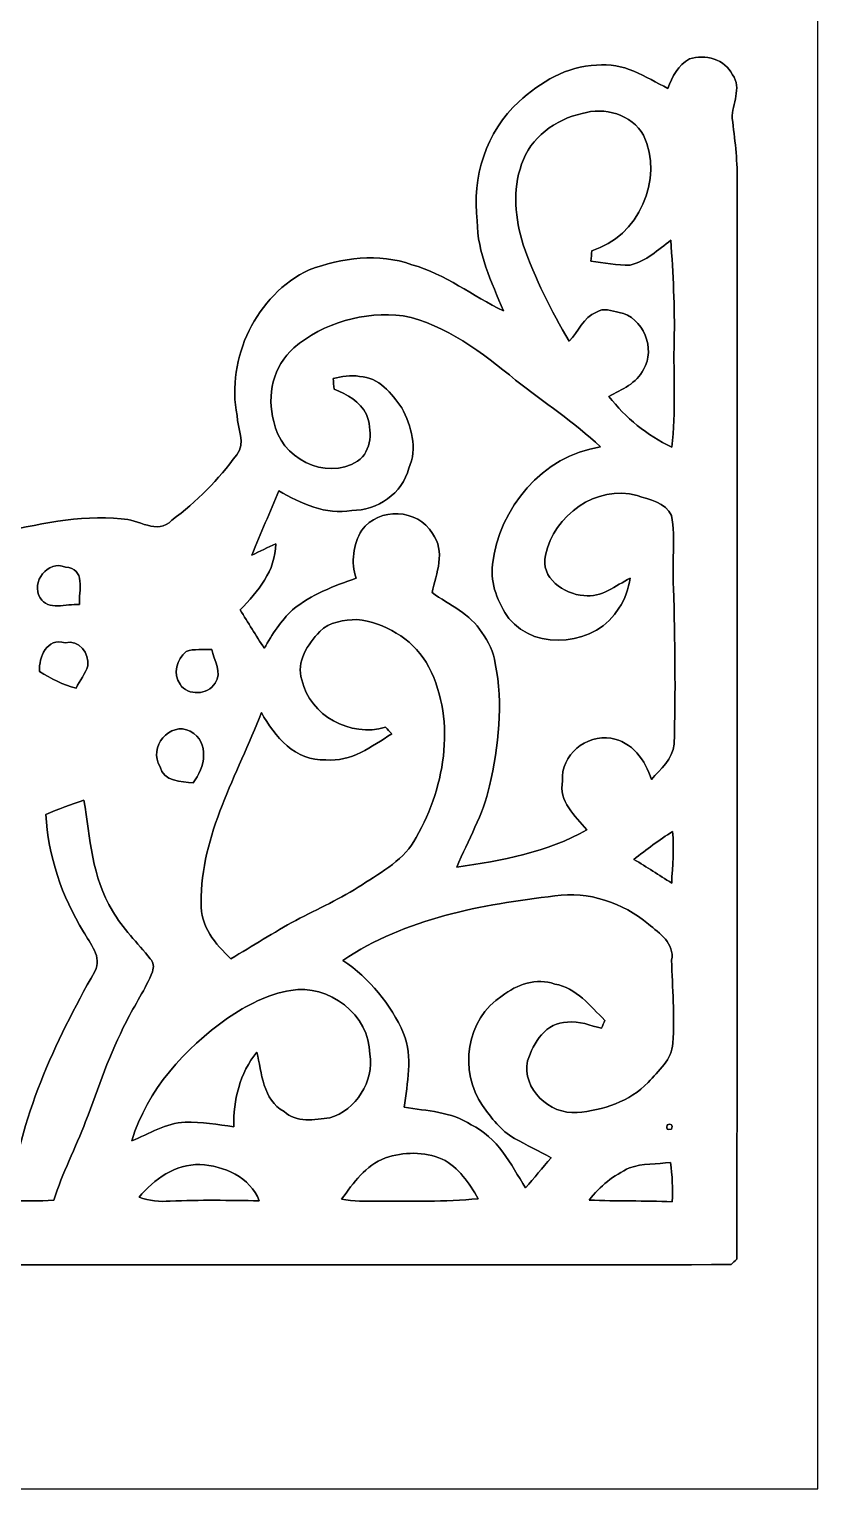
# Model space of a CAD drawing. Header units: centimetres. Extents: x -16.8 to 16.8, y -16.7 to 16.7.
# Drawn here: x 6.09 to 16.77, y -16.67 to 3.11 of the extents above; entities that cross this region are included whole.
import ezdxf

# ---------------------------------------------------------------- set-up
doc = ezdxf.new("R2010")
doc.units = ezdxf.units.CM
doc.header["$MEASUREMENT"] = 0
doc.layers.add('Layer 1', color=7, linetype='Continuous')

msp = doc.modelspace()

# ---------------------------------------------------------------- linework, layer by layer
at = {"layer": 'Layer 1', "color": 7}
for points, knots in [([(-16.77458, 16.66875), (-16.77458, 16.66875), (16.77458, 16.66875), (16.77458, 16.66875), (16.77458, 16.66875), (16.77458, 16.66875), (16.77458, -16.66875), (16.77458, -16.66875), (16.77458, -16.66875), (16.77458, -16.66875), (-16.77458, -16.66875), (-16.77458, -16.66875), (-16.77458, -16.66875), (-16.77458, -16.66875), (-16.77458, 16.66875), (-16.77458, 16.66875), (-16.77458, 16.66875), (-16.77458, 16.66875), (-16.77458, 16.66875), (-16.77458, 16.66875)], [0, 0, 0, 0, 0.16666667, 0.16666667, 0.16666667, 0.16666667, 0.33333333, 0.33333333, 0.33333333, 0.33333333, 0.5, 0.5, 0.5, 0.5, 0.66666667, 0.66666667, 0.66666667, 0.66666667, 1, 1, 1, 1]), ([(15.03751, 2.70722), (14.88228, 2.62996), (14.79973, 2.46486), (14.74294, 2.30893), (14.74294, 2.30893), (14.44096, 2.45639), (14.13298, 2.67653), (13.77703, 2.62149), (13.77703, 2.62149), (13.37381, 2.61549), (13.01362, 2.39183), (12.72399, 2.12796), (12.72399, 2.12796), (12.27984, 1.72932), (12.08476, 1.09784), (12.15884, 0.51223), (12.15884, 0.51223), (12.16272, 0.07832), (12.35287, -0.31468), (12.51514, -0.70626), (12.51514, -0.70626), (12.09781, -0.50412), (11.72669, -0.20955), (11.27478, -0.08043), (11.27478, -0.08043), (10.82569, 0.0829), (10.32334, 0.01058), (9.88448, -0.14887), (9.88448, -0.14887), (9.16411, -0.49036), (8.75453, -1.34726), (8.90517, -2.12549), (8.90517, -2.12549), (8.91258, -2.29553), (9.02758, -2.50084), (8.90058, -2.65465), (8.90058, -2.65465), (8.65399, -2.9905), (8.35872, -3.2953), (8.02181, -3.54154), (8.02181, -3.54154), (7.82708, -3.75744), (7.56391, -3.51966), (7.33707, -3.52496), (7.33707, -3.52496), (6.76134, -3.4671), (6.18631, -3.60292), (5.62716, -3.72498), (5.62716, -3.72498), (5.06412, -3.84845), (4.55718, -4.14055), (4.00156, -4.28731), (4.00156, -4.28731), (3.64949, -4.38256), (3.27307, -4.38467), (2.91783, -4.30953), (2.91783, -4.30953), (2.62996, -4.23757), (2.40982, -4.01461), (2.26272, -3.76731), (2.26272, -3.76731), (2.16323, -3.58775), (2.17523, -3.37185), (2.22532, -3.17959), (2.22532, -3.17959), (2.84445, -3.24732), (3.43853, -3.44241), (4.04495, -3.5747), (4.04495, -3.5747), (4.16807, -3.60151), (4.29542, -3.59234), (4.41748, -3.56517), (4.41748, -3.56517), (4.38362, -3.43747), (4.37339, -3.29812), (4.29013, -3.19088), (4.29013, -3.19088), (4.10951, -2.94922), (3.90948, -2.72274), (3.72533, -2.48391), (3.72533, -2.48391), (3.40783, -2.08174), (3.03706, -1.71521), (2.79894, -1.25659), (2.79894, -1.25659), (2.65289, -0.89994), (2.68923, -0.49601), (2.54635, -0.13617), (2.54635, -0.13617), (2.37278, -0.41734), (2.23873, -0.72178), (2.04858, -0.99342), (2.04858, -0.99342), (1.98649, -1.08409), (1.87431, -1.12219), (1.76918, -1.13277), (1.76918, -1.13277), (1.44145, -1.15817), (1.24001, -0.84773), (0.96308, -0.72743), (0.96308, -0.72743), (0.93345, -1.00859), (1.03258, -1.29046), (0.96661, -1.56916), (0.96661, -1.56916), (0.77082, -1.9371), (0.47272, -2.24543), (0.30374, -2.62996), (0.30374, -2.62996), (0.15205, -2.93405), (0.07408, -3.26637), (-0.00353, -3.59516), (-0.00353, -3.59516), (-0.14605, -4.15643), (-0.11077, -4.7558), (0.05221, -5.30931), (0.05221, -5.30931), (0.18838, -5.80355), (0.35172, -6.30237), (0.64594, -6.72783), (0.64594, -6.72783), (0.74436, -6.88622), (0.87454, -7.03368), (0.92781, -7.21536), (0.92781, -7.21536), (0.91334, -7.63623), (0.80151, -8.04686), (0.68439, -8.44903), (0.68439, -8.44903), (0.45085, -9.14682), (0.22119, -9.84709), (-0.05644, -10.52901), (-0.05644, -10.52901), (-0.37712, -11.26137), (-0.68686, -12.00115), (-1.06998, -12.70388), (-1.06998, -12.70388), (-1.24143, -12.64179), (-1.43369, -12.5162), (-1.61608, -12.62521), (-1.61608, -12.62521), (-1.90712, -12.77585), (-2.23802, -12.75609), (-2.55446, -12.78608), (-2.55446, -12.78608), (-2.5721, -13.01115), (-2.59927, -13.23658), (-2.58304, -13.46306), (-2.58304, -13.46306), (-2.57881, -13.52127), (-2.55905, -13.58194), (-2.51425, -13.62287), (-2.51425, -13.62287), (-2.23767, -13.66414), (-1.95474, -13.62816), (-1.67569, -13.63768), (-1.67569, -13.63768), (4.0834, -13.62781), (9.84285, -13.64262), (15.60195, -13.63063), (15.60195, -13.63063), (15.62629, -13.60523), (15.65134, -13.58018), (15.67674, -13.55584), (15.67674, -13.55584), (15.68803, -8.67833), (15.67568, -3.80118), (15.68274, 1.07633), (15.68274, 1.07633), (15.68485, 1.35396), (15.64887, 1.62842), (15.61465, 1.90253), (15.61465, 1.90253), (15.61147, 2.09797), (15.75047, 2.31316), (15.61782, 2.49343), (15.61782, 2.49343), (15.5194, 2.70439), (15.24564, 2.77777), (15.03751, 2.70722)], [0, 0, 0, 0, 0.02173913, 0.02173913, 0.02173913, 0.02173913, 0.04347826, 0.04347826, 0.04347826, 0.04347826, 0.06521739, 0.06521739, 0.06521739, 0.06521739, 0.08695652, 0.08695652, 0.08695652, 0.08695652, 0.10869565, 0.10869565, 0.10869565, 0.10869565, 0.13043478, 0.13043478, 0.13043478, 0.13043478, 0.15217391, 0.15217391, 0.15217391, 0.15217391, 0.17391304, 0.17391304, 0.17391304, 0.17391304, 0.19565217, 0.19565217, 0.19565217, 0.19565217, 0.2173913, 0.2173913, 0.2173913, 0.2173913, 0.23913043, 0.23913043, 0.23913043, 0.23913043, 0.26086957, 0.26086957, 0.26086957, 0.26086957, 0.2826087, 0.2826087, 0.2826087, 0.2826087, 0.30434783, 0.30434783, 0.30434783, 0.30434783, 0.32608696, 0.32608696, 0.32608696, 0.32608696, 0.34782609, 0.34782609, 0.34782609, 0.34782609, 0.36956522, 0.36956522, 0.36956522, 0.36956522, 0.39130435, 0.39130435, 0.39130435, 0.39130435, 0.41304348, 0.41304348, 0.41304348, 0.41304348, 0.43478261, 0.43478261, 0.43478261, 0.43478261, 0.45652174, 0.45652174, 0.45652174, 0.45652174, 0.47826087, 0.47826087, 0.47826087, 0.47826087, 0.5, 0.5, 0.5, 0.5, 0.52173913, 0.52173913, 0.52173913, 0.52173913, 0.54347826, 0.54347826, 0.54347826, 0.54347826, 0.56521739, 0.56521739, 0.56521739, 0.56521739, 0.58695652, 0.58695652, 0.58695652, 0.58695652, 0.60869565, 0.60869565, 0.60869565, 0.60869565, 0.63043478, 0.63043478, 0.63043478, 0.63043478, 0.65217391, 0.65217391, 0.65217391, 0.65217391, 0.67391304, 0.67391304, 0.67391304, 0.67391304, 0.69565217, 0.69565217, 0.69565217, 0.69565217, 0.7173913, 0.7173913, 0.7173913, 0.7173913, 0.73913043, 0.73913043, 0.73913043, 0.73913043, 0.76086957, 0.76086957, 0.76086957, 0.76086957, 0.7826087, 0.7826087, 0.7826087, 0.7826087, 0.80434783, 0.80434783, 0.80434783, 0.80434783, 0.82608696, 0.82608696, 0.82608696, 0.82608696, 0.84782609, 0.84782609, 0.84782609, 0.84782609, 0.86956522, 0.86956522, 0.86956522, 0.86956522, 0.89130435, 0.89130435, 0.89130435, 0.89130435, 0.91304348, 0.91304348, 0.91304348, 0.91304348, 0.93478261, 0.93478261, 0.93478261, 0.93478261, 0.95652174, 0.95652174, 0.95652174, 0.95652174, 1, 1, 1, 1]), ([(13.58159, 1.96956), (13.8811, 2.06093), (14.25575, 1.95721), (14.41274, 1.67358), (14.41274, 1.67358), (14.69813, 1.08409), (14.33971, 0.29316), (13.71353, 0.10936), (13.71353, 0.10936), (13.70824, 0.06174), (13.70365, 0.01411), (13.69907, -0.03387), (13.69907, -0.03387), (13.87581, -0.05186), (14.05396, -0.09384), (14.23352, -0.08467), (14.23352, -0.08467), (14.44872, -0.03422), (14.611, 0.12241), (14.78245, 0.25153), (14.78245, 0.25153), (14.81455, -0.20214), (14.83854, -0.65617), (14.82831, -1.1109), (14.82831, -1.1109), (14.81561, -1.59103), (14.85547, -2.07328), (14.79444, -2.55129), (14.79444, -2.55129), (14.46071, -2.39748), (14.17073, -2.15336), (13.94389, -1.86584), (13.94389, -1.86584), (14.11711, -1.76953), (14.32313, -1.69157), (14.41097, -1.49931), (14.41097, -1.49931), (14.5856, -1.22449), (14.40639, -0.78987), (14.08465, -0.72602), (14.08465, -0.72602), (13.98305, -0.70626), (13.86805, -0.66005), (13.77421, -0.72284), (13.77421, -0.72284), (13.595, -0.79587), (13.5315, -0.98743), (13.40767, -1.11866), (13.40767, -1.11866), (13.16073, -0.70273), (12.94377, -0.2667), (12.78149, 0.18944), (12.78149, 0.18944), (12.67777, 0.54081), (12.63262, 0.92992), (12.76174, 1.28058), (12.76174, 1.28058), (12.87745, 1.64147), (13.22141, 1.89089), (13.58159, 1.96956)], [0, 0, 0, 0, 0.0625, 0.0625, 0.0625, 0.0625, 0.125, 0.125, 0.125, 0.125, 0.1875, 0.1875, 0.1875, 0.1875, 0.25, 0.25, 0.25, 0.25, 0.3125, 0.3125, 0.3125, 0.3125, 0.375, 0.375, 0.375, 0.375, 0.4375, 0.4375, 0.4375, 0.4375, 0.5, 0.5, 0.5, 0.5, 0.5625, 0.5625, 0.5625, 0.5625, 0.625, 0.625, 0.625, 0.625, 0.6875, 0.6875, 0.6875, 0.6875, 0.75, 0.75, 0.75, 0.75, 0.8125, 0.8125, 0.8125, 0.8125, 0.875, 0.875, 0.875, 0.875, 1, 1, 1, 1]), ([(9.67387, -1.20756), (10.07816, -0.86536), (10.6299, -0.71085), (11.15413, -0.77117), (11.15413, -0.77117), (11.73939, -0.89394), (12.22692, -1.27282), (12.6806, -1.64289), (12.6806, -1.64289), (13.06124, -1.94733), (13.47505, -2.21262), (13.82959, -2.54953), (13.82959, -2.54953), (13.0496, -2.66559), (12.45129, -3.38102), (12.36627, -4.14479), (12.36627, -4.14479), (12.33346, -4.40761), (12.44282, -4.66231), (12.58817, -4.87398), (12.58817, -4.87398), (12.96176, -5.33329), (13.78479, -5.23628), (14.08007, -4.73322), (14.08007, -4.73322), (14.17002, -4.61574), (14.20424, -4.46899), (14.23352, -4.32717), (14.23352, -4.32717), (14.03279, -4.42983), (13.84617, -4.59458), (13.60346, -4.56424), (13.60346, -4.56424), (13.33571, -4.54448), (13.00833, -4.32611), (13.087, -4.01673), (13.087, -4.01673), (13.19495, -3.4738), (13.77386, -3.05894), (14.32842, -3.2064), (14.32842, -3.2064), (14.49105, -3.26743), (14.71295, -3.30341), (14.79268, -3.47839), (14.79268, -3.47839), (14.85089, -3.80365), (14.79374, -4.13526), (14.82019, -4.46334), (14.82019, -4.46334), (14.83713, -5.16819), (14.85018, -5.8741), (14.8276, -6.57931), (14.8276, -6.57931), (14.80996, -6.77933), (14.64522, -6.91762), (14.51892, -7.05697), (14.51892, -7.05697), (14.44307, -6.79979), (14.25434, -6.53944), (13.97212, -6.49781), (13.97212, -6.49781), (13.63768, -6.43819), (13.28561, -6.72641), (13.31595, -7.07461), (13.31595, -7.07461), (13.25915, -7.34942), (13.48528, -7.55191), (13.64615, -7.73748), (13.64615, -7.73748), (13.10852, -8.04545), (12.4901, -8.15799), (11.88402, -8.24301), (11.88402, -8.24301), (12.03184, -7.87682), (12.24174, -7.53392), (12.32711, -7.14375), (12.32711, -7.14375), (12.45164, -6.60188), (12.51303, -6.03285), (12.40472, -5.48287), (12.40472, -5.48287), (12.38462, -5.32906), (12.31053, -5.1883), (12.22022, -5.06448), (12.22022, -5.06448), (12.06853, -4.80942), (11.78031, -4.69018), (11.54783, -4.52473), (11.54783, -4.52473), (11.60568, -4.26403), (11.73621, -3.96346), (11.55171, -3.72286), (11.55171, -3.72286), (11.35803, -3.3849), (10.82534, -3.36374), (10.59462, -3.67841), (10.59462, -3.67841), (10.47785, -3.87138), (10.44646, -4.11515), (10.51877, -4.33035), (10.51877, -4.33035), (10.21539, -4.43336), (9.91059, -4.5526), (9.65835, -4.75544), (9.65835, -4.75544), (9.49925, -4.90432), (9.38142, -5.09094), (9.27417, -5.27897), (9.27417, -5.27897), (9.1627, -5.10575), (9.05369, -4.93113), (8.94539, -4.75615), (8.94539, -4.75615), (9.19127, -4.51344), (9.42552, -4.22628), (9.43081, -3.86151), (9.43081, -3.86151), (9.32145, -3.91019), (9.21597, -3.96734), (9.10625, -4.01532), (9.10625, -4.01532), (9.2202, -3.72251), (9.35496, -3.43782), (9.47138, -3.14572), (9.47138, -3.14572), (9.77018, -3.31541), (10.10673, -3.47804), (10.46092, -3.41066), (10.46092, -3.41066), (10.80241, -3.41171), (11.15201, -3.17959), (11.23174, -2.8381), (11.23174, -2.8381), (11.35768, -2.57104), (11.26737, -2.26519), (11.13649, -2.01965), (11.13649, -2.01965), (11.00032, -1.82668), (10.82604, -1.60196), (10.5664, -1.59632), (10.5664, -1.59632), (10.4461, -1.56845), (10.32404, -1.59632), (10.20657, -1.62313), (10.20657, -1.62313), (10.21115, -1.67076), (10.21644, -1.71838), (10.22209, -1.76636), (10.22209, -1.76636), (10.39248, -1.84115), (10.57592, -1.93357), (10.65918, -2.11102), (10.65918, -2.11102), (10.73926, -2.3181), (10.73714, -2.60385), (10.53853, -2.74214), (10.53853, -2.74214), (10.10285, -3.02154), (9.48478, -2.69064), (9.40435, -2.20416), (9.40435, -2.20416), (9.3024, -1.85349), (9.39659, -1.45274), (9.67387, -1.20756)], [0, 0, 0, 0, 0.02380952, 0.02380952, 0.02380952, 0.02380952, 0.04761905, 0.04761905, 0.04761905, 0.04761905, 0.07142857, 0.07142857, 0.07142857, 0.07142857, 0.0952381, 0.0952381, 0.0952381, 0.0952381, 0.11904762, 0.11904762, 0.11904762, 0.11904762, 0.14285714, 0.14285714, 0.14285714, 0.14285714, 0.16666667, 0.16666667, 0.16666667, 0.16666667, 0.19047619, 0.19047619, 0.19047619, 0.19047619, 0.21428571, 0.21428571, 0.21428571, 0.21428571, 0.23809524, 0.23809524, 0.23809524, 0.23809524, 0.26190476, 0.26190476, 0.26190476, 0.26190476, 0.28571429, 0.28571429, 0.28571429, 0.28571429, 0.30952381, 0.30952381, 0.30952381, 0.30952381, 0.33333333, 0.33333333, 0.33333333, 0.33333333, 0.35714286, 0.35714286, 0.35714286, 0.35714286, 0.38095238, 0.38095238, 0.38095238, 0.38095238, 0.4047619, 0.4047619, 0.4047619, 0.4047619, 0.42857143, 0.42857143, 0.42857143, 0.42857143, 0.45238095, 0.45238095, 0.45238095, 0.45238095, 0.47619048, 0.47619048, 0.47619048, 0.47619048, 0.5, 0.5, 0.5, 0.5, 0.52380952, 0.52380952, 0.52380952, 0.52380952, 0.54761905, 0.54761905, 0.54761905, 0.54761905, 0.57142857, 0.57142857, 0.57142857, 0.57142857, 0.5952381, 0.5952381, 0.5952381, 0.5952381, 0.61904762, 0.61904762, 0.61904762, 0.61904762, 0.64285714, 0.64285714, 0.64285714, 0.64285714, 0.66666667, 0.66666667, 0.66666667, 0.66666667, 0.69047619, 0.69047619, 0.69047619, 0.69047619, 0.71428571, 0.71428571, 0.71428571, 0.71428571, 0.73809524, 0.73809524, 0.73809524, 0.73809524, 0.76190476, 0.76190476, 0.76190476, 0.76190476, 0.78571429, 0.78571429, 0.78571429, 0.78571429, 0.80952381, 0.80952381, 0.80952381, 0.80952381, 0.83333333, 0.83333333, 0.83333333, 0.83333333, 0.85714286, 0.85714286, 0.85714286, 0.85714286, 0.88095238, 0.88095238, 0.88095238, 0.88095238, 0.9047619, 0.9047619, 0.9047619, 0.9047619, 0.92857143, 0.92857143, 0.92857143, 0.92857143, 0.95238095, 0.95238095, 0.95238095, 0.95238095, 1, 1, 1, 1]), ([(6.23641, -4.59281), (6.10552, -4.38997), (6.34506, -4.06964), (6.58001, -4.18077), (6.58001, -4.18077), (6.85588, -4.1843), (6.76346, -4.50427), (6.76839, -4.68701), (6.76839, -4.68701), (6.5913, -4.67113), (6.34471, -4.77838), (6.23641, -4.59281)], [0, 0, 0, 0, 0.25, 0.25, 0.25, 0.25, 0.5, 0.5, 0.5, 0.5, 1, 1, 1, 1]), ([(10.02594, -5.05213), (10.15294, -4.91596), (10.35614, -4.89761), (10.53006, -4.88774), (10.53006, -4.88774), (10.90507, -4.93042), (11.2649, -5.1435), (11.46598, -5.46559), (11.46598, -5.46559), (11.8872, -6.19619), (11.73586, -7.13458), (11.33334, -7.84084), (11.33334, -7.84084), (11.17953, -8.13929), (10.87014, -8.30721), (10.59956, -8.48184), (10.59956, -8.48184), (10.31381, -8.66775), (10.00407, -8.81062), (9.70139, -8.96514), (9.70139, -8.96514), (9.40364, -9.13059), (9.11296, -9.30875), (8.82297, -9.48831), (8.82297, -9.48831), (8.61307, -9.2897), (8.4007, -9.03923), (8.41904, -8.73054), (8.41904, -8.73054), (8.40987, -7.80274), (8.91258, -6.99064), (9.23607, -6.14998), (9.23607, -6.14998), (9.40964, -6.47418), (9.70209, -6.81461), (10.10814, -6.7885), (10.10814, -6.7885), (10.44716, -6.82484), (10.7315, -6.60823), (11.00067, -6.43784), (11.00067, -6.43784), (10.97245, -6.40821), (10.94493, -6.37893), (10.91741, -6.34965), (10.91741, -6.34965), (10.44575, -6.48864), (9.89083, -6.19337), (9.78394, -5.70653), (9.78394, -5.70653), (9.70245, -5.45783), (9.86508, -5.22358), (10.02594, -5.05213)], [0, 0, 0, 0, 0.07142857, 0.07142857, 0.07142857, 0.07142857, 0.14285714, 0.14285714, 0.14285714, 0.14285714, 0.21428571, 0.21428571, 0.21428571, 0.21428571, 0.28571429, 0.28571429, 0.28571429, 0.28571429, 0.35714286, 0.35714286, 0.35714286, 0.35714286, 0.42857143, 0.42857143, 0.42857143, 0.42857143, 0.5, 0.5, 0.5, 0.5, 0.57142857, 0.57142857, 0.57142857, 0.57142857, 0.64285714, 0.64285714, 0.64285714, 0.64285714, 0.71428571, 0.71428571, 0.71428571, 0.71428571, 0.78571429, 0.78571429, 0.78571429, 0.78571429, 0.85714286, 0.85714286, 0.85714286, 0.85714286, 1, 1, 1, 1]), ([(6.23006, -5.59364), (6.21665, -5.39362), (6.3246, -5.13256), (6.5786, -5.20418), (6.5786, -5.20418), (6.76522, -5.15549), (6.90633, -5.34952), (6.8834, -5.51533), (6.8834, -5.51533), (6.84918, -5.62434), (6.77474, -5.71571), (6.7243, -5.81731), (6.7243, -5.81731), (6.54367, -5.77956), (6.38563, -5.68643), (6.23006, -5.59364)], [0, 0, 0, 0, 0.2, 0.2, 0.2, 0.2, 0.4, 0.4, 0.4, 0.4, 0.6, 0.6, 0.6, 0.6, 1, 1, 1, 1]), ([(8.21443, -5.32236), (8.32414, -5.28073), (8.44691, -5.3026), (8.56227, -5.29484), (8.56227, -5.29484), (8.59331, -5.44019), (8.70832, -5.60811), (8.60813, -5.75098), (8.60813, -5.75098), (8.50935, -5.91397), (8.23948, -5.92631), (8.13259, -5.76651), (8.13259, -5.76651), (8.03169, -5.62716), (8.09096, -5.42607), (8.21443, -5.32236)], [0, 0, 0, 0, 0.2, 0.2, 0.2, 0.2, 0.4, 0.4, 0.4, 0.4, 0.6, 0.6, 0.6, 0.6, 1, 1, 1, 1]), ([(7.86271, -6.8834), (7.69479, -6.62376), (7.99571, -6.26075), (8.27193, -6.40256), (8.27193, -6.40256), (8.54463, -6.55779), (8.46878, -6.89575), (8.31039, -7.10071), (8.31039, -7.10071), (8.15058, -7.08731), (7.90681, -7.08342), (7.86271, -6.8834)], [0, 0, 0, 0, 0.25, 0.25, 0.25, 0.25, 0.5, 0.5, 0.5, 0.5, 1, 1, 1, 1]), ([(6.31366, -7.52898), (6.48441, -7.46196), (6.65515, -7.39316), (6.83048, -7.33778), (6.83048, -7.33778), (6.91162, -7.84684), (6.94126, -8.38235), (7.21607, -8.83497), (7.21607, -8.83497), (7.35542, -9.07591), (7.55474, -9.27171), (7.73007, -9.48549), (7.73007, -9.48549), (7.77452, -9.53276), (7.78334, -9.6012), (7.75829, -9.66082), (7.75829, -9.66082), (7.66657, -9.89894), (7.51664, -10.10885), (7.40586, -10.3378), (7.40586, -10.3378), (7.17903, -10.76995), (7.02698, -11.23491), (6.85412, -11.69), (6.85412, -11.69), (6.71689, -12.04842), (6.53874, -12.39167), (6.42161, -12.75786), (6.42161, -12.75786), (6.22371, -12.77056), (6.02544, -12.76632), (5.82789, -12.76209), (5.82789, -12.76209), (5.95242, -11.65119), (6.43467, -10.61967), (6.97759, -9.65623), (6.97759, -9.65623), (7.08413, -9.45938), (6.91162, -9.28017), (6.82554, -9.11895), (6.82554, -9.11895), (6.5278, -8.64059), (6.34718, -8.09237), (6.31366, -7.52898)], [0, 0, 0, 0, 0.08333333, 0.08333333, 0.08333333, 0.08333333, 0.16666667, 0.16666667, 0.16666667, 0.16666667, 0.25, 0.25, 0.25, 0.25, 0.33333333, 0.33333333, 0.33333333, 0.33333333, 0.41666667, 0.41666667, 0.41666667, 0.41666667, 0.5, 0.5, 0.5, 0.5, 0.58333333, 0.58333333, 0.58333333, 0.58333333, 0.66666667, 0.66666667, 0.66666667, 0.66666667, 0.75, 0.75, 0.75, 0.75, 0.83333333, 0.83333333, 0.83333333, 0.83333333, 1, 1, 1, 1]), ([(14.28327, -8.13929), (14.45225, -8.00594), (14.6244, -7.87541), (14.80679, -7.76041), (14.80679, -7.76041), (14.83007, -7.99324), (14.80326, -8.22643), (14.79479, -8.45961), (14.79479, -8.45961), (14.6244, -8.35201), (14.45436, -8.24442), (14.28327, -8.13929)], [0, 0, 0, 0, 0.25, 0.25, 0.25, 0.25, 0.5, 0.5, 0.5, 0.5, 1, 1, 1, 1]), ([(10.34097, -9.50736), (11.18411, -8.93763), (12.21952, -8.74995), (13.21294, -8.63459), (13.21294, -8.63459), (13.66802, -8.56439), (14.13051, -8.72702), (14.47976, -9.01594), (14.47976, -9.01594), (14.63005, -9.13906), (14.83854, -9.27594), (14.79338, -9.50701), (14.79338, -9.50701), (14.80361, -9.87989), (14.83889, -10.2556), (14.80996, -10.62884), (14.80996, -10.62884), (14.79762, -10.85109), (14.61629, -11.00667), (14.47659, -11.16048), (14.47659, -11.16048), (14.22612, -11.42047), (13.86417, -11.54148), (13.51209, -11.56899), (13.51209, -11.56899), (13.14132, -11.60074), (12.76315, -11.24832), (12.84252, -10.86979), (12.84252, -10.86979), (12.91696, -10.62355), (13.09405, -10.34415), (13.38368, -10.3445), (13.38368, -10.3445), (13.54173, -10.32334), (13.69307, -10.39283), (13.84441, -10.42846), (13.84441, -10.42846), (13.85887, -10.39213), (13.87404, -10.35614), (13.88992, -10.32051), (13.88992, -10.32051), (13.68919, -10.1279), (13.50363, -9.87778), (13.21012, -9.82874), (13.21012, -9.82874), (12.96458, -9.73984), (12.69224, -9.83439), (12.49574, -9.98926), (12.49574, -9.98926), (12.01455, -10.28912), (11.90484, -11.02254), (12.23327, -11.4741), (12.23327, -11.4741), (12.34969, -11.64414), (12.48092, -11.81664), (12.66437, -11.91966), (12.66437, -11.91966), (12.82735, -12.01208), (12.99739, -12.09075), (13.16002, -12.18389), (13.16002, -12.18389), (13.04431, -12.32006), (12.93072, -12.45764), (12.81289, -12.5917), (12.81289, -12.5917), (12.61745, -12.26961), (12.4333, -11.90449), (12.07664, -11.7348), (12.07664, -11.7348), (11.80924, -11.55629), (11.47727, -11.54853), (11.17036, -11.49914), (11.17036, -11.49914), (11.21128, -11.16718), (11.29136, -10.82075), (11.16259, -10.49796), (11.16259, -10.49796), (10.98444, -10.09932), (10.70116, -9.75466), (10.34097, -9.50736)], [0, 0, 0, 0, 0.04761905, 0.04761905, 0.04761905, 0.04761905, 0.0952381, 0.0952381, 0.0952381, 0.0952381, 0.14285714, 0.14285714, 0.14285714, 0.14285714, 0.19047619, 0.19047619, 0.19047619, 0.19047619, 0.23809524, 0.23809524, 0.23809524, 0.23809524, 0.28571429, 0.28571429, 0.28571429, 0.28571429, 0.33333333, 0.33333333, 0.33333333, 0.33333333, 0.38095238, 0.38095238, 0.38095238, 0.38095238, 0.42857143, 0.42857143, 0.42857143, 0.42857143, 0.47619048, 0.47619048, 0.47619048, 0.47619048, 0.52380952, 0.52380952, 0.52380952, 0.52380952, 0.57142857, 0.57142857, 0.57142857, 0.57142857, 0.61904762, 0.61904762, 0.61904762, 0.61904762, 0.66666667, 0.66666667, 0.66666667, 0.66666667, 0.71428571, 0.71428571, 0.71428571, 0.71428571, 0.76190476, 0.76190476, 0.76190476, 0.76190476, 0.80952381, 0.80952381, 0.80952381, 0.80952381, 0.85714286, 0.85714286, 0.85714286, 0.85714286, 0.9047619, 0.9047619, 0.9047619, 0.9047619, 1, 1, 1, 1]), ([(9.6333, -9.91447), (10.14271, -9.82098), (10.70539, -10.24749), (10.70363, -10.77807), (10.70363, -10.77807), (10.76607, -11.14425), (10.51525, -11.53583), (10.16282, -11.64272), (10.16282, -11.64272), (9.95609, -11.66424), (9.71056, -11.71504), (9.54229, -11.55418), (9.54229, -11.55418), (9.25336, -11.40143), (9.23819, -11.02995), (9.17469, -10.75161), (9.17469, -10.75161), (8.94186, -11.0363), (8.85296, -11.40213), (8.86178, -11.76479), (8.86178, -11.76479), (8.64341, -11.73127), (8.42398, -11.69423), (8.20314, -11.70234), (8.20314, -11.70234), (7.93821, -11.70552), (7.71807, -11.86356), (7.47818, -11.95176), (7.47818, -11.95176), (7.69126, -11.26172), (8.19326, -10.70187), (8.77499, -10.293), (8.77499, -10.293), (9.03499, -10.11626), (9.31968, -9.96527), (9.6333, -9.91447)], [0, 0, 0, 0, 0.1, 0.1, 0.1, 0.1, 0.2, 0.2, 0.2, 0.2, 0.3, 0.3, 0.3, 0.3, 0.4, 0.4, 0.4, 0.4, 0.5, 0.5, 0.5, 0.5, 0.6, 0.6, 0.6, 0.6, 0.7, 0.7, 0.7, 0.7, 0.8, 0.8, 0.8, 0.8, 1, 1, 1, 1]), ([(14.73447, -11.73586), (14.79162, -11.71716), (14.81102, -11.73656), (14.79303, -11.79442), (14.79303, -11.79442), (14.73517, -11.81241), (14.71577, -11.79301), (14.73447, -11.73586)], [0, 0, 0, 0, 0.33333333, 0.33333333, 0.33333333, 0.33333333, 1, 1, 1, 1]), ([(10.91494, -12.18459), (11.16012, -12.10275), (11.44341, -12.09499), (11.68329, -12.20011), (11.68329, -12.20011), (11.90907, -12.30947), (12.05018, -12.52714), (12.1726, -12.73739), (12.1726, -12.73739), (11.7221, -12.78714), (11.26561, -12.76526), (10.81299, -12.77126), (10.81299, -12.77126), (10.64824, -12.7695), (10.48279, -12.77761), (10.32051, -12.7441), (10.32051, -12.7441), (10.4842, -12.52432), (10.64648, -12.28654), (10.91494, -12.18459)], [0, 0, 0, 0, 0.16666667, 0.16666667, 0.16666667, 0.16666667, 0.33333333, 0.33333333, 0.33333333, 0.33333333, 0.5, 0.5, 0.5, 0.5, 0.66666667, 0.66666667, 0.66666667, 0.66666667, 1, 1, 1, 1]), ([(14.22365, -12.32041), (14.40074, -12.25515), (14.59371, -12.26926), (14.77927, -12.24633), (14.77927, -12.24633), (14.80256, -12.42272), (14.81208, -12.60052), (14.80044, -12.77867), (14.80044, -12.77867), (14.42614, -12.76209), (14.05114, -12.77338), (13.67719, -12.75644), (13.67719, -12.75644), (13.81936, -12.56841), (14.00916, -12.41778), (14.22365, -12.32041)], [0, 0, 0, 0, 0.2, 0.2, 0.2, 0.2, 0.4, 0.4, 0.4, 0.4, 0.6, 0.6, 0.6, 0.6, 1, 1, 1, 1]), ([(7.57802, -12.71799), (7.78122, -12.46858), (8.06909, -12.26891), (8.40317, -12.2742), (8.40317, -12.2742), (8.72419, -12.28972), (9.08791, -12.44565), (9.20503, -12.76667), (9.20503, -12.76667), (8.80322, -12.75927), (8.40176, -12.75221), (8.00029, -12.76985), (8.00029, -12.76985), (7.85671, -12.78114), (7.71349, -12.76703), (7.57802, -12.71799)], [0, 0, 0, 0, 0.2, 0.2, 0.2, 0.2, 0.4, 0.4, 0.4, 0.4, 0.6, 0.6, 0.6, 0.6, 1, 1, 1, 1])]:
    msp.add_open_spline(points, degree=3, knots=knots, dxfattribs=at)
at = {"layer": 'Layer 1', "color": 251}
for points, knots in [([(15.03751, 2.70722), (15.24564, 2.77777), (15.5194, 2.70439), (15.61782, 2.49343), (15.61782, 2.49343), (15.75047, 2.31316), (15.61147, 2.09797), (15.61465, 1.90253), (15.61465, 1.90253), (15.64887, 1.62842), (15.68485, 1.35396), (15.68274, 1.07633), (15.68274, 1.07633), (15.67568, -3.80118), (15.68803, -8.67833), (15.67674, -13.55584), (15.67674, -13.55584), (15.65134, -13.58018), (15.62629, -13.60523), (15.60195, -13.63063), (15.60195, -13.63063), (9.84285, -13.64262), (4.0834, -13.62781), (-1.67569, -13.63768), (-1.67569, -13.63768), (-1.95474, -13.62816), (-2.23767, -13.66414), (-2.51425, -13.62287), (-2.51425, -13.62287), (-2.55905, -13.58194), (-2.57881, -13.52127), (-2.58304, -13.46306), (-2.58304, -13.46306), (-2.59927, -13.23658), (-2.5721, -13.01115), (-2.55446, -12.78608), (-2.55446, -12.78608), (-2.23802, -12.75609), (-1.90712, -12.77585), (-1.61608, -12.62521), (-1.61608, -12.62521), (-1.43369, -12.5162), (-1.24143, -12.64179), (-1.06998, -12.70388), (-1.06998, -12.70388), (-0.68686, -12.00115), (-0.37712, -11.26137), (-0.05644, -10.52901), (-0.05644, -10.52901), (0.22119, -9.84709), (0.45085, -9.14682), (0.68439, -8.44903), (0.68439, -8.44903), (0.80151, -8.04686), (0.91334, -7.63623), (0.92781, -7.21536), (0.92781, -7.21536), (0.87454, -7.03368), (0.74436, -6.88622), (0.64594, -6.72783), (0.64594, -6.72783), (0.35172, -6.30237), (0.18838, -5.80355), (0.05221, -5.30931), (0.05221, -5.30931), (-0.11077, -4.7558), (-0.14605, -4.15643), (-0.00353, -3.59516), (-0.00353, -3.59516), (0.07408, -3.26637), (0.15205, -2.93405), (0.30374, -2.62996), (0.30374, -2.62996), (0.47272, -2.24543), (0.77082, -1.9371), (0.96661, -1.56916), (0.96661, -1.56916), (1.03258, -1.29046), (0.93345, -1.00859), (0.96308, -0.72743), (0.96308, -0.72743), (1.24001, -0.84773), (1.44145, -1.15817), (1.76918, -1.13277), (1.76918, -1.13277), (1.87431, -1.12219), (1.98649, -1.08409), (2.04858, -0.99342), (2.04858, -0.99342), (2.23873, -0.72178), (2.37278, -0.41734), (2.54635, -0.13617), (2.54635, -0.13617), (2.68923, -0.49601), (2.65289, -0.89994), (2.79894, -1.25659), (2.79894, -1.25659), (3.03706, -1.71521), (3.40783, -2.08174), (3.72533, -2.48391), (3.72533, -2.48391), (3.90948, -2.72274), (4.10951, -2.94922), (4.29013, -3.19088), (4.29013, -3.19088), (4.37339, -3.29812), (4.38362, -3.43747), (4.41748, -3.56517), (4.41748, -3.56517), (4.29542, -3.59234), (4.16807, -3.60151), (4.04495, -3.5747), (4.04495, -3.5747), (3.43853, -3.44241), (2.84445, -3.24732), (2.22532, -3.17959), (2.22532, -3.17959), (2.17523, -3.37185), (2.16323, -3.58775), (2.26272, -3.76731), (2.26272, -3.76731), (2.40982, -4.01461), (2.62996, -4.23757), (2.91783, -4.30953), (2.91783, -4.30953), (3.27307, -4.38467), (3.64949, -4.38256), (4.00156, -4.28731), (4.00156, -4.28731), (4.55718, -4.14055), (5.06412, -3.84845), (5.62716, -3.72498), (5.62716, -3.72498), (6.18631, -3.60292), (6.76134, -3.4671), (7.33707, -3.52496), (7.33707, -3.52496), (7.56391, -3.51966), (7.82708, -3.75744), (8.02181, -3.54154), (8.02181, -3.54154), (8.35872, -3.2953), (8.65399, -2.9905), (8.90058, -2.65465), (8.90058, -2.65465), (9.02758, -2.50084), (8.91258, -2.29553), (8.90517, -2.12549), (8.90517, -2.12549), (8.75453, -1.34726), (9.16411, -0.49036), (9.88448, -0.14887), (9.88448, -0.14887), (10.32334, 0.01058), (10.82569, 0.0829), (11.27478, -0.08043), (11.27478, -0.08043), (11.72669, -0.20955), (12.09781, -0.50412), (12.51514, -0.70626), (12.51514, -0.70626), (12.35287, -0.31468), (12.16272, 0.07832), (12.15884, 0.51223), (12.15884, 0.51223), (12.08476, 1.09784), (12.27984, 1.72932), (12.72399, 2.12796), (12.72399, 2.12796), (13.01362, 2.39183), (13.37381, 2.61549), (13.77703, 2.62149), (13.77703, 2.62149), (14.13298, 2.67653), (14.44096, 2.45639), (14.74294, 2.30893), (14.74294, 2.30893), (14.79973, 2.46486), (14.88228, 2.62996), (15.03751, 2.70722), (15.03751, 2.70722), (15.03751, 2.70722), (15.03751, 2.70722), (15.03751, 2.70722)], [0, 0, 0, 0, 0.0212766, 0.0212766, 0.0212766, 0.0212766, 0.04255319, 0.04255319, 0.04255319, 0.04255319, 0.06382979, 0.06382979, 0.06382979, 0.06382979, 0.08510638, 0.08510638, 0.08510638, 0.08510638, 0.10638298, 0.10638298, 0.10638298, 0.10638298, 0.12765957, 0.12765957, 0.12765957, 0.12765957, 0.14893617, 0.14893617, 0.14893617, 0.14893617, 0.17021277, 0.17021277, 0.17021277, 0.17021277, 0.19148936, 0.19148936, 0.19148936, 0.19148936, 0.21276596, 0.21276596, 0.21276596, 0.21276596, 0.23404255, 0.23404255, 0.23404255, 0.23404255, 0.25531915, 0.25531915, 0.25531915, 0.25531915, 0.27659574, 0.27659574, 0.27659574, 0.27659574, 0.29787234, 0.29787234, 0.29787234, 0.29787234, 0.31914894, 0.31914894, 0.31914894, 0.31914894, 0.34042553, 0.34042553, 0.34042553, 0.34042553, 0.36170213, 0.36170213, 0.36170213, 0.36170213, 0.38297872, 0.38297872, 0.38297872, 0.38297872, 0.40425532, 0.40425532, 0.40425532, 0.40425532, 0.42553191, 0.42553191, 0.42553191, 0.42553191, 0.44680851, 0.44680851, 0.44680851, 0.44680851, 0.46808511, 0.46808511, 0.46808511, 0.46808511, 0.4893617, 0.4893617, 0.4893617, 0.4893617, 0.5106383, 0.5106383, 0.5106383, 0.5106383, 0.53191489, 0.53191489, 0.53191489, 0.53191489, 0.55319149, 0.55319149, 0.55319149, 0.55319149, 0.57446809, 0.57446809, 0.57446809, 0.57446809, 0.59574468, 0.59574468, 0.59574468, 0.59574468, 0.61702128, 0.61702128, 0.61702128, 0.61702128, 0.63829787, 0.63829787, 0.63829787, 0.63829787, 0.65957447, 0.65957447, 0.65957447, 0.65957447, 0.68085106, 0.68085106, 0.68085106, 0.68085106, 0.70212766, 0.70212766, 0.70212766, 0.70212766, 0.72340426, 0.72340426, 0.72340426, 0.72340426, 0.74468085, 0.74468085, 0.74468085, 0.74468085, 0.76595745, 0.76595745, 0.76595745, 0.76595745, 0.78723404, 0.78723404, 0.78723404, 0.78723404, 0.80851064, 0.80851064, 0.80851064, 0.80851064, 0.82978723, 0.82978723, 0.82978723, 0.82978723, 0.85106383, 0.85106383, 0.85106383, 0.85106383, 0.87234043, 0.87234043, 0.87234043, 0.87234043, 0.89361702, 0.89361702, 0.89361702, 0.89361702, 0.91489362, 0.91489362, 0.91489362, 0.91489362, 0.93617021, 0.93617021, 0.93617021, 0.93617021, 0.95744681, 0.95744681, 0.95744681, 0.95744681, 1, 1, 1, 1]), ([(13.58159, 1.96956), (13.22141, 1.89089), (12.87745, 1.64147), (12.76174, 1.28058), (12.76174, 1.28058), (12.63262, 0.92992), (12.67777, 0.54081), (12.78149, 0.18944), (12.78149, 0.18944), (12.94377, -0.2667), (13.16073, -0.70273), (13.40767, -1.11866), (13.40767, -1.11866), (13.5315, -0.98743), (13.595, -0.79587), (13.77421, -0.72284), (13.77421, -0.72284), (13.86805, -0.66005), (13.98305, -0.70626), (14.08465, -0.72602), (14.08465, -0.72602), (14.40639, -0.78987), (14.5856, -1.22449), (14.41097, -1.49931), (14.41097, -1.49931), (14.32313, -1.69157), (14.11711, -1.76953), (13.94389, -1.86584), (13.94389, -1.86584), (14.17073, -2.15336), (14.46071, -2.39748), (14.79444, -2.55129), (14.79444, -2.55129), (14.85547, -2.07328), (14.81561, -1.59103), (14.82831, -1.1109), (14.82831, -1.1109), (14.83854, -0.65617), (14.81455, -0.20214), (14.78245, 0.25153), (14.78245, 0.25153), (14.611, 0.12241), (14.44872, -0.03422), (14.23352, -0.08467), (14.23352, -0.08467), (14.05396, -0.09384), (13.87581, -0.05186), (13.69907, -0.03387), (13.69907, -0.03387), (13.70365, 0.01411), (13.70824, 0.06174), (13.71353, 0.10936), (13.71353, 0.10936), (14.33971, 0.29316), (14.69813, 1.08409), (14.41274, 1.67358), (14.41274, 1.67358), (14.25575, 1.95721), (13.8811, 2.06093), (13.58159, 1.96956), (13.58159, 1.96956), (13.58159, 1.96956), (13.58159, 1.96956), (13.58159, 1.96956)], [0, 0, 0, 0, 0.05882353, 0.05882353, 0.05882353, 0.05882353, 0.11764706, 0.11764706, 0.11764706, 0.11764706, 0.17647059, 0.17647059, 0.17647059, 0.17647059, 0.23529412, 0.23529412, 0.23529412, 0.23529412, 0.29411765, 0.29411765, 0.29411765, 0.29411765, 0.35294118, 0.35294118, 0.35294118, 0.35294118, 0.41176471, 0.41176471, 0.41176471, 0.41176471, 0.47058824, 0.47058824, 0.47058824, 0.47058824, 0.52941176, 0.52941176, 0.52941176, 0.52941176, 0.58823529, 0.58823529, 0.58823529, 0.58823529, 0.64705882, 0.64705882, 0.64705882, 0.64705882, 0.70588235, 0.70588235, 0.70588235, 0.70588235, 0.76470588, 0.76470588, 0.76470588, 0.76470588, 0.82352941, 0.82352941, 0.82352941, 0.82352941, 0.88235294, 0.88235294, 0.88235294, 0.88235294, 1, 1, 1, 1]), ([(9.67387, -1.20756), (9.39659, -1.45274), (9.3024, -1.85349), (9.40435, -2.20416), (9.40435, -2.20416), (9.48478, -2.69064), (10.10285, -3.02154), (10.53853, -2.74214), (10.53853, -2.74214), (10.73714, -2.60385), (10.73926, -2.3181), (10.65918, -2.11102), (10.65918, -2.11102), (10.57592, -1.93357), (10.39248, -1.84115), (10.22209, -1.76636), (10.22209, -1.76636), (10.21644, -1.71838), (10.21115, -1.67076), (10.20657, -1.62313), (10.20657, -1.62313), (10.32404, -1.59632), (10.4461, -1.56845), (10.5664, -1.59632), (10.5664, -1.59632), (10.82604, -1.60196), (11.00032, -1.82668), (11.13649, -2.01965), (11.13649, -2.01965), (11.26737, -2.26519), (11.35768, -2.57104), (11.23174, -2.8381), (11.23174, -2.8381), (11.15201, -3.17959), (10.80241, -3.41171), (10.46092, -3.41066), (10.46092, -3.41066), (10.10673, -3.47804), (9.77018, -3.31541), (9.47138, -3.14572), (9.47138, -3.14572), (9.35496, -3.43782), (9.2202, -3.72251), (9.10625, -4.01532), (9.10625, -4.01532), (9.21597, -3.96734), (9.32145, -3.91019), (9.43081, -3.86151), (9.43081, -3.86151), (9.42552, -4.22628), (9.19127, -4.51344), (8.94539, -4.75615), (8.94539, -4.75615), (9.05369, -4.93113), (9.1627, -5.10575), (9.27417, -5.27897), (9.27417, -5.27897), (9.38142, -5.09094), (9.49925, -4.90432), (9.65835, -4.75544), (9.65835, -4.75544), (9.91059, -4.5526), (10.21539, -4.43336), (10.51877, -4.33035), (10.51877, -4.33035), (10.44646, -4.11515), (10.47785, -3.87138), (10.59462, -3.67841), (10.59462, -3.67841), (10.82534, -3.36374), (11.35803, -3.3849), (11.55171, -3.72286), (11.55171, -3.72286), (11.73621, -3.96346), (11.60568, -4.26403), (11.54783, -4.52473), (11.54783, -4.52473), (11.78031, -4.69018), (12.06853, -4.80942), (12.22022, -5.06448), (12.22022, -5.06448), (12.31053, -5.1883), (12.38462, -5.32906), (12.40472, -5.48287), (12.40472, -5.48287), (12.51303, -6.03285), (12.45164, -6.60188), (12.32711, -7.14375), (12.32711, -7.14375), (12.24174, -7.53392), (12.03184, -7.87682), (11.88402, -8.24301), (11.88402, -8.24301), (12.4901, -8.15799), (13.10852, -8.04545), (13.64615, -7.73748), (13.64615, -7.73748), (13.48528, -7.55191), (13.25915, -7.34942), (13.31595, -7.07461), (13.31595, -7.07461), (13.28561, -6.72641), (13.63768, -6.43819), (13.97212, -6.49781), (13.97212, -6.49781), (14.25434, -6.53944), (14.44307, -6.79979), (14.51892, -7.05697), (14.51892, -7.05697), (14.64522, -6.91762), (14.80996, -6.77933), (14.8276, -6.57931), (14.8276, -6.57931), (14.85018, -5.8741), (14.83713, -5.16819), (14.82019, -4.46334), (14.82019, -4.46334), (14.79374, -4.13526), (14.85089, -3.80365), (14.79268, -3.47839), (14.79268, -3.47839), (14.71295, -3.30341), (14.49105, -3.26743), (14.32842, -3.2064), (14.32842, -3.2064), (13.77386, -3.05894), (13.19495, -3.4738), (13.087, -4.01673), (13.087, -4.01673), (13.00833, -4.32611), (13.33571, -4.54448), (13.60346, -4.56424), (13.60346, -4.56424), (13.84617, -4.59458), (14.03279, -4.42983), (14.23352, -4.32717), (14.23352, -4.32717), (14.20424, -4.46899), (14.17002, -4.61574), (14.08007, -4.73322), (14.08007, -4.73322), (13.78479, -5.23628), (12.96176, -5.33329), (12.58817, -4.87398), (12.58817, -4.87398), (12.44282, -4.66231), (12.33346, -4.40761), (12.36627, -4.14479), (12.36627, -4.14479), (12.45129, -3.38102), (13.0496, -2.66559), (13.82959, -2.54953), (13.82959, -2.54953), (13.47505, -2.21262), (13.06124, -1.94733), (12.6806, -1.64289), (12.6806, -1.64289), (12.22692, -1.27282), (11.73939, -0.89394), (11.15413, -0.77117), (11.15413, -0.77117), (10.6299, -0.71085), (10.07816, -0.86536), (9.67387, -1.20756), (9.67387, -1.20756), (9.67387, -1.20756), (9.67387, -1.20756), (9.67387, -1.20756)], [0, 0, 0, 0, 0.02325581, 0.02325581, 0.02325581, 0.02325581, 0.04651163, 0.04651163, 0.04651163, 0.04651163, 0.06976744, 0.06976744, 0.06976744, 0.06976744, 0.09302326, 0.09302326, 0.09302326, 0.09302326, 0.11627907, 0.11627907, 0.11627907, 0.11627907, 0.13953488, 0.13953488, 0.13953488, 0.13953488, 0.1627907, 0.1627907, 0.1627907, 0.1627907, 0.18604651, 0.18604651, 0.18604651, 0.18604651, 0.20930233, 0.20930233, 0.20930233, 0.20930233, 0.23255814, 0.23255814, 0.23255814, 0.23255814, 0.25581395, 0.25581395, 0.25581395, 0.25581395, 0.27906977, 0.27906977, 0.27906977, 0.27906977, 0.30232558, 0.30232558, 0.30232558, 0.30232558, 0.3255814, 0.3255814, 0.3255814, 0.3255814, 0.34883721, 0.34883721, 0.34883721, 0.34883721, 0.37209302, 0.37209302, 0.37209302, 0.37209302, 0.39534884, 0.39534884, 0.39534884, 0.39534884, 0.41860465, 0.41860465, 0.41860465, 0.41860465, 0.44186047, 0.44186047, 0.44186047, 0.44186047, 0.46511628, 0.46511628, 0.46511628, 0.46511628, 0.48837209, 0.48837209, 0.48837209, 0.48837209, 0.51162791, 0.51162791, 0.51162791, 0.51162791, 0.53488372, 0.53488372, 0.53488372, 0.53488372, 0.55813953, 0.55813953, 0.55813953, 0.55813953, 0.58139535, 0.58139535, 0.58139535, 0.58139535, 0.60465116, 0.60465116, 0.60465116, 0.60465116, 0.62790698, 0.62790698, 0.62790698, 0.62790698, 0.65116279, 0.65116279, 0.65116279, 0.65116279, 0.6744186, 0.6744186, 0.6744186, 0.6744186, 0.69767442, 0.69767442, 0.69767442, 0.69767442, 0.72093023, 0.72093023, 0.72093023, 0.72093023, 0.74418605, 0.74418605, 0.74418605, 0.74418605, 0.76744186, 0.76744186, 0.76744186, 0.76744186, 0.79069767, 0.79069767, 0.79069767, 0.79069767, 0.81395349, 0.81395349, 0.81395349, 0.81395349, 0.8372093, 0.8372093, 0.8372093, 0.8372093, 0.86046512, 0.86046512, 0.86046512, 0.86046512, 0.88372093, 0.88372093, 0.88372093, 0.88372093, 0.90697674, 0.90697674, 0.90697674, 0.90697674, 0.93023256, 0.93023256, 0.93023256, 0.93023256, 0.95348837, 0.95348837, 0.95348837, 0.95348837, 1, 1, 1, 1]), ([(6.23641, -4.59281), (6.34471, -4.77838), (6.5913, -4.67113), (6.76839, -4.68701), (6.76839, -4.68701), (6.76346, -4.50427), (6.85588, -4.1843), (6.58001, -4.18077), (6.58001, -4.18077), (6.34506, -4.06964), (6.10552, -4.38997), (6.23641, -4.59281), (6.23641, -4.59281), (6.23641, -4.59281), (6.23641, -4.59281), (6.23641, -4.59281)], [0, 0, 0, 0, 0.2, 0.2, 0.2, 0.2, 0.4, 0.4, 0.4, 0.4, 0.6, 0.6, 0.6, 0.6, 1, 1, 1, 1]), ([(10.02594, -5.05213), (9.86508, -5.22358), (9.70245, -5.45783), (9.78394, -5.70653), (9.78394, -5.70653), (9.89083, -6.19337), (10.44575, -6.48864), (10.91741, -6.34965), (10.91741, -6.34965), (10.94493, -6.37893), (10.97245, -6.40821), (11.00067, -6.43784), (11.00067, -6.43784), (10.7315, -6.60823), (10.44716, -6.82484), (10.10814, -6.7885), (10.10814, -6.7885), (9.70209, -6.81461), (9.40964, -6.47418), (9.23607, -6.14998), (9.23607, -6.14998), (8.91258, -6.99064), (8.40987, -7.80274), (8.41904, -8.73054), (8.41904, -8.73054), (8.4007, -9.03923), (8.61307, -9.2897), (8.82297, -9.48831), (8.82297, -9.48831), (9.11296, -9.30875), (9.40364, -9.13059), (9.70139, -8.96514), (9.70139, -8.96514), (10.00407, -8.81062), (10.31381, -8.66775), (10.59956, -8.48184), (10.59956, -8.48184), (10.87014, -8.30721), (11.17953, -8.13929), (11.33334, -7.84084), (11.33334, -7.84084), (11.73586, -7.13458), (11.8872, -6.19619), (11.46598, -5.46559), (11.46598, -5.46559), (11.2649, -5.1435), (10.90507, -4.93042), (10.53006, -4.88774), (10.53006, -4.88774), (10.35614, -4.89761), (10.15294, -4.91596), (10.02594, -5.05213), (10.02594, -5.05213), (10.02594, -5.05213), (10.02594, -5.05213), (10.02594, -5.05213)], [0, 0, 0, 0, 0.06666667, 0.06666667, 0.06666667, 0.06666667, 0.13333333, 0.13333333, 0.13333333, 0.13333333, 0.2, 0.2, 0.2, 0.2, 0.26666667, 0.26666667, 0.26666667, 0.26666667, 0.33333333, 0.33333333, 0.33333333, 0.33333333, 0.4, 0.4, 0.4, 0.4, 0.46666667, 0.46666667, 0.46666667, 0.46666667, 0.53333333, 0.53333333, 0.53333333, 0.53333333, 0.6, 0.6, 0.6, 0.6, 0.66666667, 0.66666667, 0.66666667, 0.66666667, 0.73333333, 0.73333333, 0.73333333, 0.73333333, 0.8, 0.8, 0.8, 0.8, 0.86666667, 0.86666667, 0.86666667, 0.86666667, 1, 1, 1, 1]), ([(6.23006, -5.59364), (6.38563, -5.68643), (6.54367, -5.77956), (6.7243, -5.81731), (6.7243, -5.81731), (6.77474, -5.71571), (6.84918, -5.62434), (6.8834, -5.51533), (6.8834, -5.51533), (6.90633, -5.34952), (6.76522, -5.15549), (6.5786, -5.20418), (6.5786, -5.20418), (6.3246, -5.13256), (6.21665, -5.39362), (6.23006, -5.59364), (6.23006, -5.59364), (6.23006, -5.59364), (6.23006, -5.59364), (6.23006, -5.59364)], [0, 0, 0, 0, 0.16666667, 0.16666667, 0.16666667, 0.16666667, 0.33333333, 0.33333333, 0.33333333, 0.33333333, 0.5, 0.5, 0.5, 0.5, 0.66666667, 0.66666667, 0.66666667, 0.66666667, 1, 1, 1, 1]), ([(8.21443, -5.32236), (8.09096, -5.42607), (8.03169, -5.62716), (8.13259, -5.76651), (8.13259, -5.76651), (8.23948, -5.92631), (8.50935, -5.91397), (8.60813, -5.75098), (8.60813, -5.75098), (8.70832, -5.60811), (8.59331, -5.44019), (8.56227, -5.29484), (8.56227, -5.29484), (8.44691, -5.3026), (8.32414, -5.28073), (8.21443, -5.32236), (8.21443, -5.32236), (8.21443, -5.32236), (8.21443, -5.32236), (8.21443, -5.32236)], [0, 0, 0, 0, 0.16666667, 0.16666667, 0.16666667, 0.16666667, 0.33333333, 0.33333333, 0.33333333, 0.33333333, 0.5, 0.5, 0.5, 0.5, 0.66666667, 0.66666667, 0.66666667, 0.66666667, 1, 1, 1, 1]), ([(7.86271, -6.8834), (7.90681, -7.08342), (8.15058, -7.08731), (8.31039, -7.10071), (8.31039, -7.10071), (8.46878, -6.89575), (8.54463, -6.55779), (8.27193, -6.40256), (8.27193, -6.40256), (7.99571, -6.26075), (7.69479, -6.62376), (7.86271, -6.8834), (7.86271, -6.8834), (7.86271, -6.8834), (7.86271, -6.8834), (7.86271, -6.8834)], [0, 0, 0, 0, 0.2, 0.2, 0.2, 0.2, 0.4, 0.4, 0.4, 0.4, 0.6, 0.6, 0.6, 0.6, 1, 1, 1, 1]), ([(6.31366, -7.52898), (6.34718, -8.09237), (6.5278, -8.64059), (6.82554, -9.11895), (6.82554, -9.11895), (6.91162, -9.28017), (7.08413, -9.45938), (6.97759, -9.65623), (6.97759, -9.65623), (6.43467, -10.61967), (5.95242, -11.65119), (5.82789, -12.76209), (5.82789, -12.76209), (6.02544, -12.76632), (6.22371, -12.77056), (6.42161, -12.75786), (6.42161, -12.75786), (6.53874, -12.39167), (6.71689, -12.04842), (6.85412, -11.69), (6.85412, -11.69), (7.02698, -11.23491), (7.17903, -10.76995), (7.40586, -10.3378), (7.40586, -10.3378), (7.51664, -10.10885), (7.66657, -9.89894), (7.75829, -9.66082), (7.75829, -9.66082), (7.78334, -9.6012), (7.77452, -9.53276), (7.73007, -9.48549), (7.73007, -9.48549), (7.55474, -9.27171), (7.35542, -9.07591), (7.21607, -8.83497), (7.21607, -8.83497), (6.94126, -8.38235), (6.91162, -7.84684), (6.83048, -7.33778), (6.83048, -7.33778), (6.65515, -7.39316), (6.48441, -7.46196), (6.31366, -7.52898), (6.31366, -7.52898), (6.31366, -7.52898), (6.31366, -7.52898), (6.31366, -7.52898)], [0, 0, 0, 0, 0.07692308, 0.07692308, 0.07692308, 0.07692308, 0.15384615, 0.15384615, 0.15384615, 0.15384615, 0.23076923, 0.23076923, 0.23076923, 0.23076923, 0.30769231, 0.30769231, 0.30769231, 0.30769231, 0.38461538, 0.38461538, 0.38461538, 0.38461538, 0.46153846, 0.46153846, 0.46153846, 0.46153846, 0.53846154, 0.53846154, 0.53846154, 0.53846154, 0.61538462, 0.61538462, 0.61538462, 0.61538462, 0.69230769, 0.69230769, 0.69230769, 0.69230769, 0.76923077, 0.76923077, 0.76923077, 0.76923077, 0.84615385, 0.84615385, 0.84615385, 0.84615385, 1, 1, 1, 1]), ([(14.28327, -8.13929), (14.45436, -8.24442), (14.6244, -8.35201), (14.79479, -8.45961), (14.79479, -8.45961), (14.80326, -8.22643), (14.83007, -7.99324), (14.80679, -7.76041), (14.80679, -7.76041), (14.6244, -7.87541), (14.45225, -8.00594), (14.28327, -8.13929), (14.28327, -8.13929), (14.28327, -8.13929), (14.28327, -8.13929), (14.28327, -8.13929)], [0, 0, 0, 0, 0.2, 0.2, 0.2, 0.2, 0.4, 0.4, 0.4, 0.4, 0.6, 0.6, 0.6, 0.6, 1, 1, 1, 1]), ([(10.34097, -9.50736), (10.70116, -9.75466), (10.98444, -10.09932), (11.16259, -10.49796), (11.16259, -10.49796), (11.29136, -10.82075), (11.21128, -11.16718), (11.17036, -11.49914), (11.17036, -11.49914), (11.47727, -11.54853), (11.80924, -11.55629), (12.07664, -11.7348), (12.07664, -11.7348), (12.4333, -11.90449), (12.61745, -12.26961), (12.81289, -12.5917), (12.81289, -12.5917), (12.93072, -12.45764), (13.04431, -12.32006), (13.16002, -12.18389), (13.16002, -12.18389), (12.99739, -12.09075), (12.82735, -12.01208), (12.66437, -11.91966), (12.66437, -11.91966), (12.48092, -11.81664), (12.34969, -11.64414), (12.23327, -11.4741), (12.23327, -11.4741), (11.90484, -11.02254), (12.01455, -10.28912), (12.49574, -9.98926), (12.49574, -9.98926), (12.69224, -9.83439), (12.96458, -9.73984), (13.21012, -9.82874), (13.21012, -9.82874), (13.50363, -9.87778), (13.68919, -10.1279), (13.88992, -10.32051), (13.88992, -10.32051), (13.87404, -10.35614), (13.85887, -10.39213), (13.84441, -10.42846), (13.84441, -10.42846), (13.69307, -10.39283), (13.54173, -10.32334), (13.38368, -10.3445), (13.38368, -10.3445), (13.09405, -10.34415), (12.91696, -10.62355), (12.84252, -10.86979), (12.84252, -10.86979), (12.76315, -11.24832), (13.14132, -11.60074), (13.51209, -11.56899), (13.51209, -11.56899), (13.86417, -11.54148), (14.22612, -11.42047), (14.47659, -11.16048), (14.47659, -11.16048), (14.61629, -11.00667), (14.79762, -10.85109), (14.80996, -10.62884), (14.80996, -10.62884), (14.83889, -10.2556), (14.80361, -9.87989), (14.79338, -9.50701), (14.79338, -9.50701), (14.83854, -9.27594), (14.63005, -9.13906), (14.47976, -9.01594), (14.47976, -9.01594), (14.13051, -8.72702), (13.66802, -8.56439), (13.21294, -8.63459), (13.21294, -8.63459), (12.21952, -8.74995), (11.18411, -8.93763), (10.34097, -9.50736), (10.34097, -9.50736), (10.34097, -9.50736), (10.34097, -9.50736), (10.34097, -9.50736)], [0, 0, 0, 0, 0.04545455, 0.04545455, 0.04545455, 0.04545455, 0.09090909, 0.09090909, 0.09090909, 0.09090909, 0.13636364, 0.13636364, 0.13636364, 0.13636364, 0.18181818, 0.18181818, 0.18181818, 0.18181818, 0.22727273, 0.22727273, 0.22727273, 0.22727273, 0.27272727, 0.27272727, 0.27272727, 0.27272727, 0.31818182, 0.31818182, 0.31818182, 0.31818182, 0.36363636, 0.36363636, 0.36363636, 0.36363636, 0.40909091, 0.40909091, 0.40909091, 0.40909091, 0.45454545, 0.45454545, 0.45454545, 0.45454545, 0.5, 0.5, 0.5, 0.5, 0.54545455, 0.54545455, 0.54545455, 0.54545455, 0.59090909, 0.59090909, 0.59090909, 0.59090909, 0.63636364, 0.63636364, 0.63636364, 0.63636364, 0.68181818, 0.68181818, 0.68181818, 0.68181818, 0.72727273, 0.72727273, 0.72727273, 0.72727273, 0.77272727, 0.77272727, 0.77272727, 0.77272727, 0.81818182, 0.81818182, 0.81818182, 0.81818182, 0.86363636, 0.86363636, 0.86363636, 0.86363636, 0.90909091, 0.90909091, 0.90909091, 0.90909091, 1, 1, 1, 1]), ([(9.6333, -9.91447), (9.31968, -9.96527), (9.03499, -10.11626), (8.77499, -10.293), (8.77499, -10.293), (8.19326, -10.70187), (7.69126, -11.26172), (7.47818, -11.95176), (7.47818, -11.95176), (7.71807, -11.86356), (7.93821, -11.70552), (8.20314, -11.70234), (8.20314, -11.70234), (8.42398, -11.69423), (8.64341, -11.73127), (8.86178, -11.76479), (8.86178, -11.76479), (8.85296, -11.40213), (8.94186, -11.0363), (9.17469, -10.75161), (9.17469, -10.75161), (9.23819, -11.02995), (9.25336, -11.40143), (9.54229, -11.55418), (9.54229, -11.55418), (9.71056, -11.71504), (9.95609, -11.66424), (10.16282, -11.64272), (10.16282, -11.64272), (10.51525, -11.53583), (10.76607, -11.14425), (10.70363, -10.77807), (10.70363, -10.77807), (10.70539, -10.24749), (10.14271, -9.82098), (9.6333, -9.91447), (9.6333, -9.91447), (9.6333, -9.91447), (9.6333, -9.91447), (9.6333, -9.91447)], [0, 0, 0, 0, 0.09090909, 0.09090909, 0.09090909, 0.09090909, 0.18181818, 0.18181818, 0.18181818, 0.18181818, 0.27272727, 0.27272727, 0.27272727, 0.27272727, 0.36363636, 0.36363636, 0.36363636, 0.36363636, 0.45454545, 0.45454545, 0.45454545, 0.45454545, 0.54545455, 0.54545455, 0.54545455, 0.54545455, 0.63636364, 0.63636364, 0.63636364, 0.63636364, 0.72727273, 0.72727273, 0.72727273, 0.72727273, 0.81818182, 0.81818182, 0.81818182, 0.81818182, 1, 1, 1, 1]), ([(14.73447, -11.73586), (14.71577, -11.79301), (14.73517, -11.81241), (14.79303, -11.79442), (14.79303, -11.79442), (14.81102, -11.73656), (14.79162, -11.71716), (14.73447, -11.73586), (14.73447, -11.73586), (14.73447, -11.73586), (14.73447, -11.73586), (14.73447, -11.73586)], [0, 0, 0, 0, 0.25, 0.25, 0.25, 0.25, 0.5, 0.5, 0.5, 0.5, 1, 1, 1, 1]), ([(10.91494, -12.18459), (10.64648, -12.28654), (10.4842, -12.52432), (10.32051, -12.7441), (10.32051, -12.7441), (10.48279, -12.77761), (10.64824, -12.7695), (10.81299, -12.77126), (10.81299, -12.77126), (11.26561, -12.76526), (11.7221, -12.78714), (12.1726, -12.73739), (12.1726, -12.73739), (12.05018, -12.52714), (11.90907, -12.30947), (11.68329, -12.20011), (11.68329, -12.20011), (11.44341, -12.09499), (11.16012, -12.10275), (10.91494, -12.18459), (10.91494, -12.18459), (10.91494, -12.18459), (10.91494, -12.18459), (10.91494, -12.18459)], [0, 0, 0, 0, 0.14285714, 0.14285714, 0.14285714, 0.14285714, 0.28571429, 0.28571429, 0.28571429, 0.28571429, 0.42857143, 0.42857143, 0.42857143, 0.42857143, 0.57142857, 0.57142857, 0.57142857, 0.57142857, 0.71428571, 0.71428571, 0.71428571, 0.71428571, 1, 1, 1, 1]), ([(14.22365, -12.32041), (14.00916, -12.41778), (13.81936, -12.56841), (13.67719, -12.75644), (13.67719, -12.75644), (14.05114, -12.77338), (14.42614, -12.76209), (14.80044, -12.77867), (14.80044, -12.77867), (14.81208, -12.60052), (14.80256, -12.42272), (14.77927, -12.24633), (14.77927, -12.24633), (14.59371, -12.26926), (14.40074, -12.25515), (14.22365, -12.32041), (14.22365, -12.32041), (14.22365, -12.32041), (14.22365, -12.32041), (14.22365, -12.32041)], [0, 0, 0, 0, 0.16666667, 0.16666667, 0.16666667, 0.16666667, 0.33333333, 0.33333333, 0.33333333, 0.33333333, 0.5, 0.5, 0.5, 0.5, 0.66666667, 0.66666667, 0.66666667, 0.66666667, 1, 1, 1, 1]), ([(7.57802, -12.71799), (7.71349, -12.76703), (7.85671, -12.78114), (8.00029, -12.76985), (8.00029, -12.76985), (8.40176, -12.75221), (8.80322, -12.75927), (9.20503, -12.76667), (9.20503, -12.76667), (9.08791, -12.44565), (8.72419, -12.28972), (8.40317, -12.2742), (8.40317, -12.2742), (8.06909, -12.26891), (7.78122, -12.46858), (7.57802, -12.71799), (7.57802, -12.71799), (7.57802, -12.71799), (7.57802, -12.71799), (7.57802, -12.71799)], [0, 0, 0, 0, 0.16666667, 0.16666667, 0.16666667, 0.16666667, 0.33333333, 0.33333333, 0.33333333, 0.33333333, 0.5, 0.5, 0.5, 0.5, 0.66666667, 0.66666667, 0.66666667, 0.66666667, 1, 1, 1, 1])]:
    msp.add_open_spline(points, degree=3, knots=knots, dxfattribs=at)

doc.saveas('drawing.dxf')
